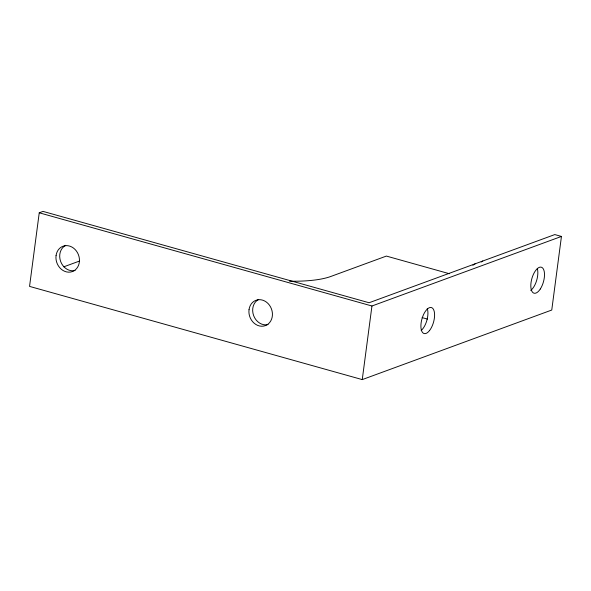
<?xml version="1.0" encoding="UTF-8"?>
<svg xmlns="http://www.w3.org/2000/svg" width="591" height="591" viewBox="0 0 591 591"><rect width="100%" height="100%" fill="white"/><g stroke="black" fill="none" stroke-linecap="round" stroke-linejoin="round"><path stroke-width="0.89" d="M39.242 212.79L29.55 286.391L362.253 379.599L551.758 310.039L561.45 236.437L554.794 234.575L369.08 302.747L43.032 211.401L39.242 212.79L371.946 305.998L561.45 236.437M362.253 379.599L371.946 305.998M472.874 265.263L475.201 263.793M481.229 261.99L482.781 261.008M63.762 266.829L79.357 261.104M449.367 273.722L386.381 256.073L330.871 276.448A79.933 21.897 7.5 0 1 289.509 281.19M422.122 317.603L427.448 319.096M75.087 270.515A13.504 11.51 69.8 0 1 60.674 261.554A13.504 11.51 69.8 0 1 65.712 245.317M537.315 268.624A13.504 6.021 -74.3 0 1 530.725 290.417M427.256 308.532A13.504 6.021 -74.3 0 1 421.169 330.487M268.055 324.577A13.504 11.51 69.8 0 1 253.642 315.616A13.504 11.51 69.8 0 1 258.681 299.378M540.3 289.006A13.504 6.021 -74.3 0 0 541.799 267.383A13.504 6.021 -74.3 0 0 530.866 284.197A13.504 6.021 -74.3 0 0 540.3 289.006M429.591 330.48A13.504 6.021 -74.3 0 0 432.523 308.17A13.504 6.021 -74.3 0 0 421.11 322.974A13.504 6.021 -74.3 0 0 429.591 330.48M249.025 309.699A13.504 11.51 69.8 0 0 265.027 325.744A13.504 11.51 69.8 0 0 267.959 303.434A13.504 11.51 69.8 0 0 249.025 309.699M56.056 255.637A13.504 11.51 69.8 0 0 72.05 271.683A13.504 11.51 69.8 0 0 74.991 249.38A13.504 11.51 69.8 0 0 56.056 255.637"/></g></svg>
